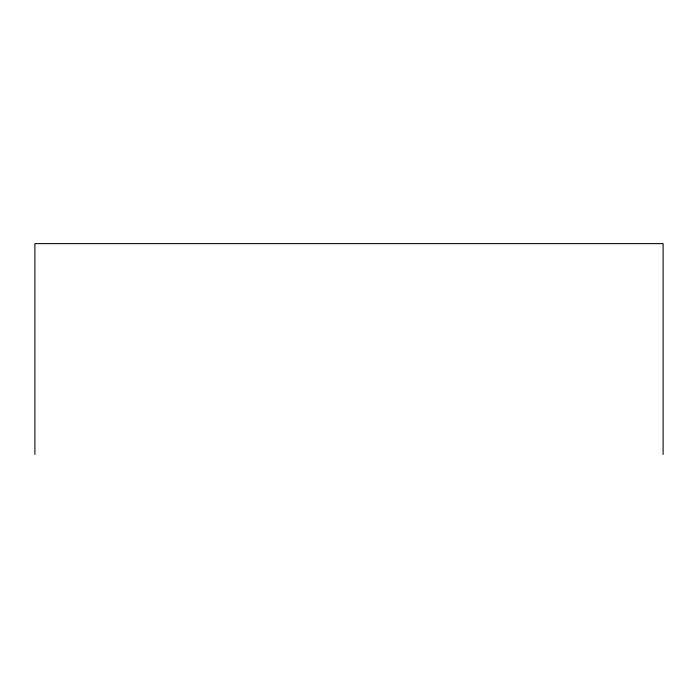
<?xml version="1.0" encoding="UTF-8"?>
<svg xmlns="http://www.w3.org/2000/svg" width="698" height="698" viewBox="0 0 698 698"><rect width="100%" height="100%" fill="white"/><g stroke="black" fill="none" stroke-linecap="round" stroke-linejoin="round"><path stroke-width="1.05" d="M663.1 454.381L663.1 243.619L34.9 243.619L34.9 454.381"/></g></svg>
